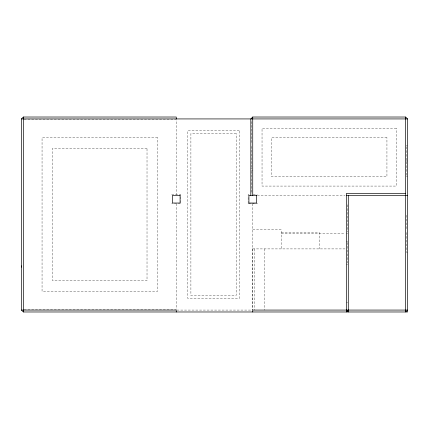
<?xml version="1.0" encoding="UTF-8"?>
<svg xmlns="http://www.w3.org/2000/svg" width="429" height="429" viewBox="0 0 429 429"><rect width="100%" height="100%" fill="white"/><g stroke="black" fill="none" stroke-linecap="round" stroke-linejoin="round"><path stroke-width="0.32" stroke-dasharray="2.15 1.61" d="M248.139 203.834L257.314 203.796L248.139 203.834L248.139 194.621L250.15 194.621M24.126 119.696L176.271 119.696L176.271 194.621M406.274 145.688L407.55 145.688M406.274 160.982L407.55 160.982M250.815 168.629L252.091 168.629M251.453 170.538L252.729 170.538M406.274 176.271L407.55 176.271M171.686 194.621L180.802 194.621L180.845 203.796L171.686 203.796M253.148 194.621L257.314 194.621M257.314 195.388L345.045 195.388M252.729 229.788L281.381 229.788L281.381 248.906M281.381 232.85L319.626 232.85L319.626 248.906M281.381 233.612L345.05 233.612M346.385 233.612L347.662 233.612M346.385 241.259L347.662 241.259M252.729 248.906L345.055 248.906M406.274 252.729L407.55 252.729M346.385 264.194L347.662 264.194M346.385 302.424L347.662 302.424M24.126 309.304L176.271 309.304L176.271 203.796M176.936 310.07L252.064 310.07M406.595 146.761L406.595 175.279M406.595 215.245L406.595 229.048M406.595 232.556L406.595 251.871M347.34 204.772L347.34 231.874M347.34 242.487L347.34 262.966M264.194 248.906L264.194 310.07M254.376 248.906L254.376 310.033M252.826 248.906L252.826 310.07M252.729 203.796L252.729 310.07M251.769 121.557L251.769 143.061M251.769 146.391L251.769 167.927M251.769 171.268L251.769 192.744M396.326 128.239L262.039 128.239L262.039 186.073L396.326 186.073L396.326 128.239M239.259 130.486L187.827 130.486L187.827 298.514L239.259 298.514L239.259 130.486M236.191 133.558L190.9 133.558L190.9 295.442L236.191 295.442L236.191 133.558M157.582 137.623L42.053 137.623L42.053 291.377L157.582 291.377L157.582 137.623M386.937 137.634L271.428 137.634L271.428 176.684L386.937 176.684L386.937 137.634M147.018 148.187L52.617 148.187L52.617 280.813L147.018 280.813L147.018 148.187"/><path stroke-width="0.64" d="M21.45 267.154L21.632 265.862M250.815 195.388L250.815 118.93L252.729 117.02L405.641 117.02L407.55 118.93L407.55 311.98L23.359 311.98L21.45 310.07L21.45 118.93L23.359 117.02L176.271 117.02L176.271 118.93M348.294 310.07L346.385 311.98L346.385 193.474L405.641 193.474M21.45 118.93L407.55 118.93M346.385 195.388L407.55 195.388M21.45 310.07L176.271 310.07L176.271 311.98M346.385 310.07L348.294 311.98L348.294 195.388M405.641 117.02L405.641 311.98L407.55 310.07L252.729 310.07L252.729 311.98M252.729 117.02L252.729 195.388M23.359 117.02L23.359 311.98M180.094 195.388L172.447 195.388L172.447 203.03L180.094 203.03L180.094 195.388M256.553 195.388L248.906 195.388L248.906 203.03L256.553 203.03L256.553 195.388"/></g></svg>
